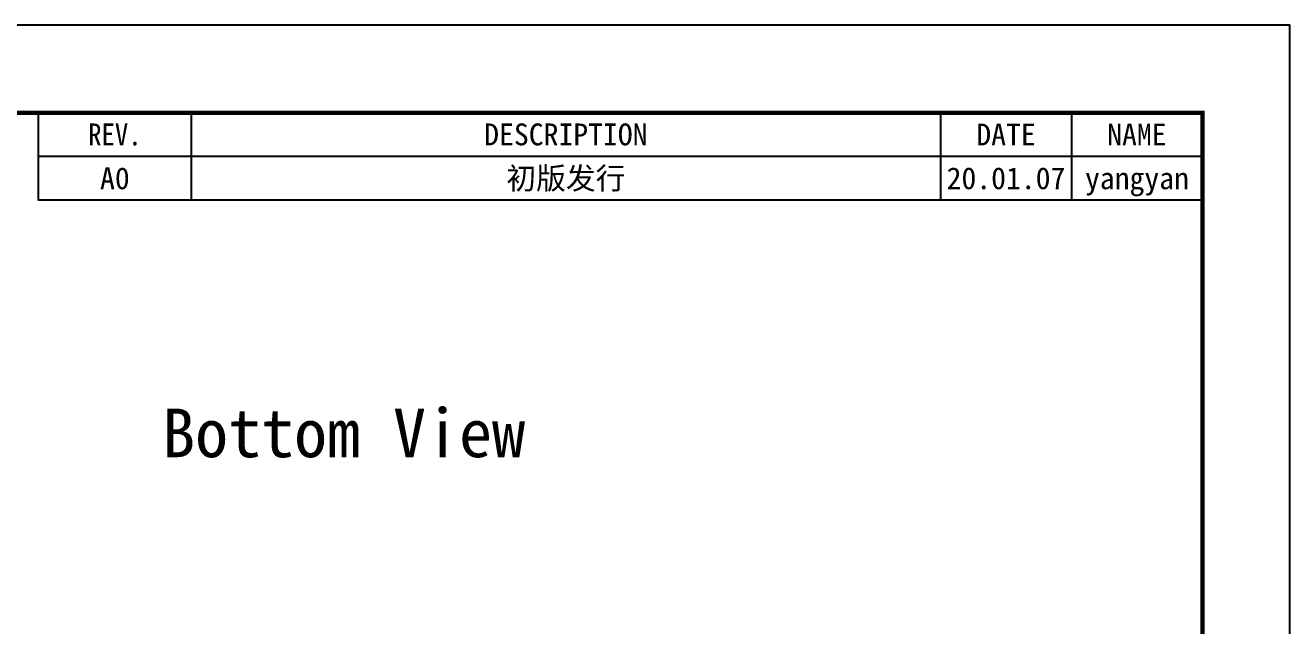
# Model space of a CAD drawing. Header units: millimetres. Extents: x 1979 to 4611, y 2266 to 2838.
# Drawn here: x 3872.7 to 4029.2, y 2764.1 to 2838.3 of the extents above; entities that cross this region are included whole.
import ezdxf
from ezdxf.enums import TextEntityAlignment as Align

# ---------------------------------------------------------------- set-up
doc = ezdxf.new("R2010")
doc.units = ezdxf.units.MM
doc.layers.add('Dim', color=4, linetype='Continuous')
doc.styles.add('Times New Roman', font='times.ttf')
doc.styles.add('宋体', font='')
doc.styles.get('宋体').set_extended_font_data('SimSun')

# ---------------------------------------------------------------- blocks, each defined once
blk = doc.blocks.new('REV._Holitech')
at = {"color": 0}
for points in [[(133.33, -5), (0, -5), (0, 0)], [(17.5, -0.01), (17.5, -5.01)]]:
    blk.add_lwpolyline(points, dxfattribs=at)
at = {"layer": 'Dim', "color": 0}
for points in [[(103.33, 0), (103.33, -5)], [(118.33, 0), (118.33, -5)]]:
    blk.add_lwpolyline(points, dxfattribs=at)
blk = doc.blocks.new('REV_Holitech')
at = {"color": 0, "style": 'Times New Roman'}
for tag, p in [('REV.', (8.75, -2.5)), ('DESCRIPTON', (60.42, -2.5)), ('DATE', (110.83, -2.5)), ('NAME', (125.83, -2.5))]:
    blk.add_attdef(tag, text='', height=2.5, dxfattribs=at).set_placement(p, align=Align.MIDDLE_CENTER)
blk = doc.blocks.new('工程图框')
at = {"color": 4}
blk.add_lwpolyline([(-525, 0), (0, 0), (0, 371.25), (-525, 371.25)], close=True, dxfattribs=at)
at = {"const_width": 0.625}
blk.add_lwpolyline([(-512.5, 12.5), (-12.5, 12.5), (-12.5, 358.75), (-512.5, 358.75)], close=True, dxfattribs=at)
at = {"color": 0}
for points in [[(-12.5, 352.5), (-179.17, 352.5), (-179.17, 358.75)], [(-157.29, 358.74), (-157.29, 352.49)]]:
    blk.add_lwpolyline(points, dxfattribs=at)
at = {"layer": 'Dim', "color": 0}
for points in [[(-50, 358.75), (-50, 352.5)], [(-31.25, 358.75), (-31.25, 352.5)]]:
    blk.add_lwpolyline(points, dxfattribs=at)
at = {"layer": 'Dim', "color": 0, "char_height": 3.125, "attachment_point": 5, "style": '宋体'}
for s, insert in [('{\\W0.9;REV.}', (-168.23, 355.62)), ('DESCRIPTION', (-103.65, 355.62)), ('DATE', (-40.62, 355.63)), ('NAME', (-21.88, 355.63))]:
    blk.add_mtext(s, dxfattribs=dict(at, insert=insert))

msp = doc.modelspace()

# ---------------------------------------------------------------- block references
at = {"lineweight": 0}
for name, p, xscale, yscale, zscale in [('工程图框', (4029.16226, 2517.57298), 0.864, 0.864, 0.864), ('REV._Holitech', (3874.36226, 2822.13298), 1.08, 1.08, 1.08)]:
    msp.add_blockref(name, p, dxfattribs=dict(at, xscale=xscale, yscale=yscale, zscale=zscale))
ref = msp.add_blockref('REV_Holitech', (3874.36226, 2822.13298), dxfattribs=dict(at, xscale=1.08, yscale=1.08, zscale=1.08))
ref.add_attrib('REV.', 'A0', dxfattribs={"color": 0, "height": 2.7, "style": '宋体'}).set_placement((3883.81226, 2819.42772), align=Align.MIDDLE_CENTER)
ref.add_attrib('DESCRIPTON', '初版发行', dxfattribs={"color": 0, "height": 2.7, "style": '宋体'}).set_placement((3939.61226, 2819.42772), align=Align.MIDDLE_CENTER)
ref.add_attrib('DATE', '20.01.07', dxfattribs={"color": 0, "height": 2.7, "style": '宋体'}).set_placement((3994.06226, 2819.43298), align=Align.MIDDLE_CENTER)
ref.add_attrib('NAME', 'yangyan', dxfattribs={"color": 0, "height": 2.7, "style": '宋体'}).set_placement((4010.26226, 2819.43298), align=Align.MIDDLE_CENTER)

# ---------------------------------------------------------------- texts
at = {"layer": 'Dim', "color": 2, "lineweight": 0, "insert": (3912.10734, 2787.90602), "char_height": 6, "attachment_point": 5, "style": '宋体'}
msp.add_mtext('Bottom View', dxfattribs=at)

doc.saveas('drawing.dxf')
